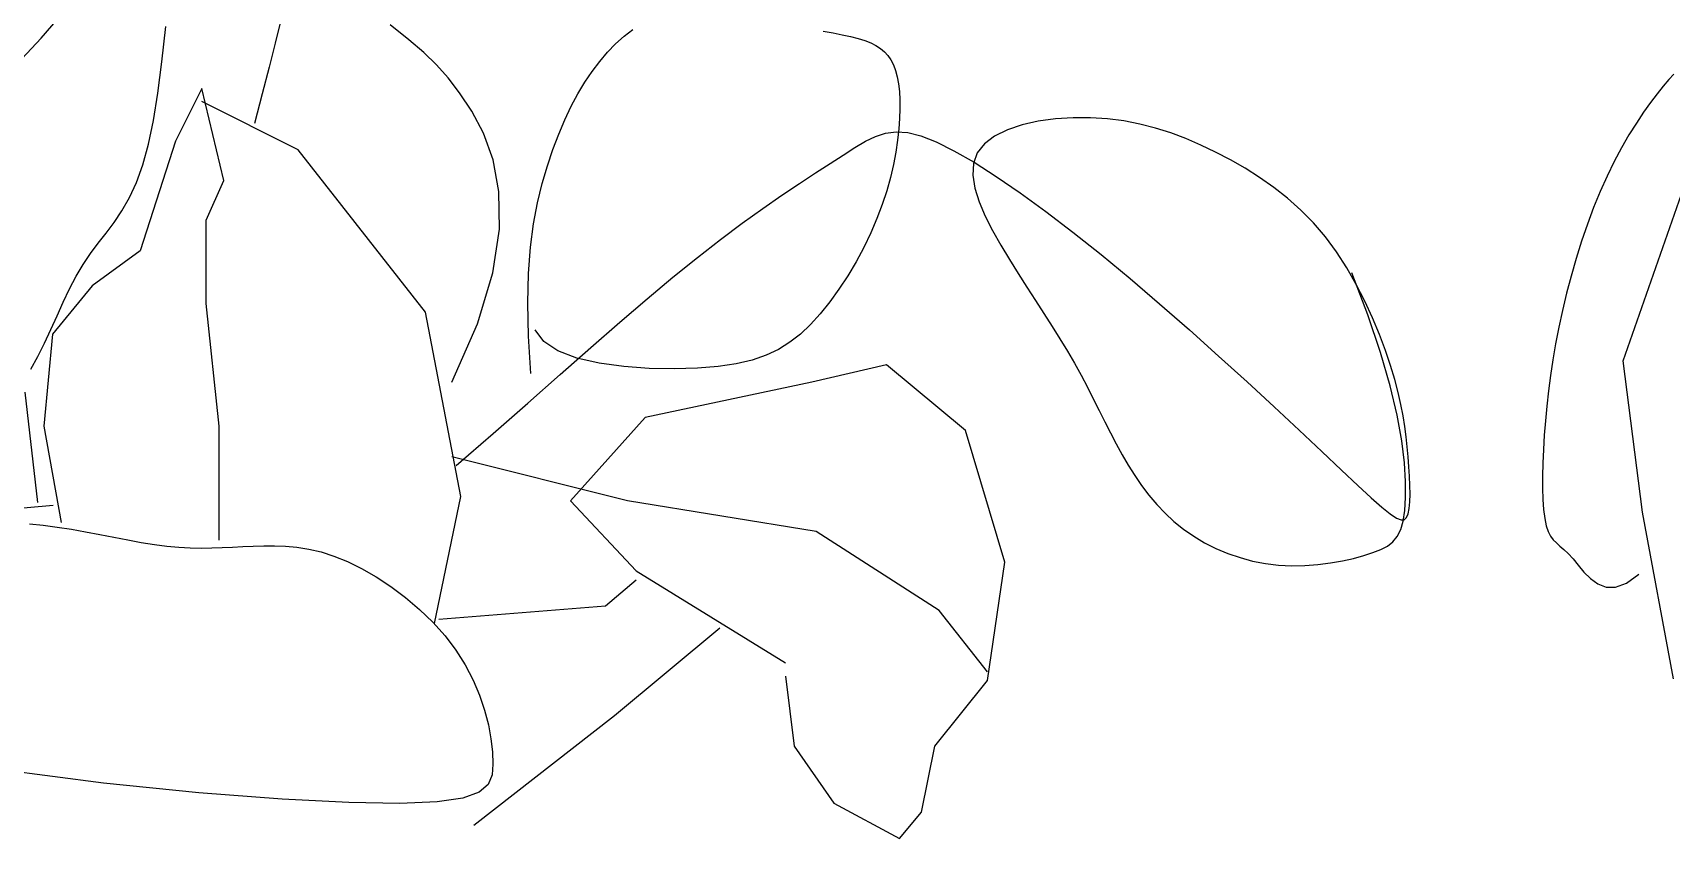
# Model space of a CAD drawing. Header units: metres. Extents: x 10 to 239, y 2 to 253.
# Drawn here: x 90.664 to 93.518, y 94.816 to 96.245 of the extents above; entities that cross this region are included whole.
import ezdxf

# ---------------------------------------------------------------- set-up
doc = ezdxf.new("R2010")
doc.units = ezdxf.units.M
doc.header["$MEASUREMENT"] = 0
doc.layers.add('1', color=7, linetype='Continuous')
doc.layers.add('cot200', color=9, linetype='Continuous')
doc.layers.add('bloques ARBOLES', color=7, linetype='Continuous', true_color=0xb8d897)

# ---------------------------------------------------------------- blocks, each defined once
blk = doc.blocks.new('A$C6F4E7DED')
for p, q in [((1895.74, 1733.28), (1899.52, 1729.32)), ((1899.52, 1729.32), (1903.6, 1724.56)), ((1903.6, 1724.56), (1908.08, 1718.98)), ((1908.08, 1718.98), (1912.93, 1712.58)), ((1912.93, 1712.58), (1918.06, 1705.39)), ((1918.06, 1705.39), (1923.38, 1697.43)), ((1923.38, 1697.43), (1928.82, 1688.74)), ((1928.82, 1688.74), (1934.28, 1679.35)), ((1934.28, 1679.35), (1939.69, 1669.27)), ((1939.69, 1669.27), (1944.95, 1658.54)), ((1944.95, 1658.54), (1950.01, 1647.21)), ((1933.07, 1522.71), (1890.28, 1645.25)), ((1950.01, 1647.21), (1954.82, 1635.36)), ((1954.82, 1635.36), (1959.38, 1623.11)), ((1959.38, 1623.11), (1963.67, 1610.57)), ((1963.67, 1610.57), (1967.67, 1597.86)), ((1967.67, 1597.86), (1971.36, 1585.07)), ((1971.36, 1585.07), (1974.73, 1572.34)), ((1974.73, 1572.34), (1977.75, 1559.75)), ((1977.75, 1559.75), (1980.43, 1547.42)), ((1980.43, 1547.42), (1982.78, 1535.34)), ((1982.78, 1535.34), (1984.81, 1523.53)), ((1918.81, 1411.56), (1933.07, 1522.71)), ((1984.81, 1523.53), (1986.55, 1511.96)), ((1986.55, 1511.96), (1988.02, 1500.64)), ((1988.02, 1500.64), (1989.25, 1489.55)), ((1989.25, 1489.55), (1990.26, 1478.71)), ((1990.26, 1478.71), (1991.07, 1468.08)), ((1991.07, 1468.08), (1991.69, 1457.71)), ((1991.69, 1457.71), (1992.11, 1447.68)), ((1992.11, 1447.68), (1992.33, 1438.11)), ((1992.33, 1438.11), (1992.31, 1429.14)), ((1992.31, 1429.14), (1992.05, 1420.88)), ((1992.05, 1420.88), (1991.53, 1413.45)), ((1895.99, 1289.02), (1918.81, 1411.56)), ((1991.53, 1413.45), (1990.73, 1406.98)), ((1990.73, 1406.98), (1989.64, 1401.59)), ((1988.24, 1397.33), (1986.52, 1394)), ((1989.64, 1401.59), (1988.24, 1397.33)), ((1982.18, 1388.94), (1979.56, 1386.66)), ((1984.5, 1391.3), (1982.18, 1388.94)), ((1986.52, 1394), (1984.5, 1391.3)), ((1973.42, 1381.15), (1969.91, 1377.37)), ((1976.64, 1384.16), (1973.42, 1381.15)), ((1979.56, 1386.66), (1976.64, 1384.16)), ((1969.91, 1377.37), (1966.09, 1372.67)), ((1930.7, 1359.44), (1921.66, 1365.97)), ((1961.87, 1367.57), (1957.13, 1362.74)), ((1966.09, 1372.67), (1961.87, 1367.57)), ((1938.66, 1356.53), (1930.7, 1359.44)), ((1951.76, 1358.84), (1945.64, 1356.55)), ((1957.13, 1362.74), (1951.76, 1358.84)), ((1945.64, 1356.55), (1938.66, 1356.53)), ((730.33, 982.59), (717.47, 997.43)), ((561.04, 981.95), (569.55, 988.72)), ((620.09, 990.34), (622.48, 980.34)), ((351.06, 981.51), (348.33, 980.44)), ((354.14, 982.47), (351.06, 981.51)), ((357.6, 983.38), (354.14, 982.47)), ((361.46, 984.25), (357.6, 983.38)), ((365.69, 985.1), (361.46, 984.25)), ((370.24, 985.94), (365.69, 985.1)), ((461.89, 983.52), (457.84, 986.57)), ((465.78, 980.04), (461.89, 983.52)), ((554.12, 976.03), (561.04, 981.95)), ((674.65, 971.77), (672.88, 987.99)), ((745.98, 965.88), (730.33, 982.59)), ((340.44, 974.62), (339.07, 972.61)), ((342.02, 976.37), (340.44, 974.62)), ((343.84, 977.91), (342.02, 976.37)), ((345.94, 979.25), (343.84, 977.91)), ((348.33, 980.44), (345.94, 979.25)), ((469.52, 976.18), (465.78, 980.04)), ((473.12, 971.94), (469.52, 976.18)), ((548.26, 970.37), (554.12, 976.03)), ((622.48, 980.34), (625.28, 969.27)), ((336.93, 967.74), (336.14, 964.86)), ((337.91, 970.32), (336.93, 967.74)), ((339.07, 972.61), (337.91, 970.32)), ((476.59, 967.34), (473.12, 971.94)), ((479.94, 962.38), (476.59, 967.34)), ((542.94, 964.38), (548.26, 970.37)), ((625.28, 969.27), (628.49, 956.99)), ((676.52, 957.41), (674.65, 971.77)), ((335.13, 958.17), (334.91, 954.34)), ((335.54, 961.67), (335.13, 958.17)), ((336.14, 964.86), (335.54, 961.67)), ((483.15, 957.04), (479.94, 962.38)), ((537.61, 957.47), (542.94, 964.38)), ((646.23, 917.09), (656.33, 959.49)), ((656.33, 959.49), (668.46, 935.26)), ((334.91, 954.34), (334.88, 950.19)), ((486.23, 951.28), (483.15, 957.04)), ((489.18, 945.1), (486.23, 951.28)), ((531.99, 949.09), (537.61, 957.47)), ((611.88, 931.22), (656.33, 953.43)), ((628.49, 956.99), (632.09, 943.33)), ((678.57, 944.79), (676.52, 957.41)), ((217.2, 941.27), (224.38, 943.12)), ((224.38, 943.12), (231.74, 944.55)), ((231.74, 944.55), (239.31, 945.53)), ((239.31, 945.53), (247.13, 946.03)), ((247.13, 946.03), (255.19, 946.02)), ((255.19, 946.02), (263.29, 945.49)), ((263.29, 945.49), (271.2, 944.4)), ((271.2, 944.4), (278.66, 942.74)), ((334.88, 950.19), (335.03, 945.69)), ((335.03, 945.69), (335.39, 940.85)), ((491.99, 938.48), (489.18, 945.1)), ((526.59, 938.92), (531.99, 949.09)), ((680.85, 933.8), (678.57, 944.79)), ((196.36, 933.47), (203.23, 936.42)), ((203.23, 936.42), (210.16, 939.03)), ((210.16, 939.03), (217.2, 941.27)), ((278.66, 942.74), (285.45, 940.49)), ((285.45, 940.49), (291.32, 937.6)), ((291.32, 937.6), (296.03, 934.07)), ((325.21, 937.67), (318.19, 934.92)), ((331.27, 939.18), (325.21, 937.67)), ((336.61, 939.57), (331.27, 939.18)), ((335.39, 940.85), (335.95, 935.69)), ((335.95, 935.69), (336.77, 930.24)), ((341.47, 938.96), (336.61, 939.57)), ((346.1, 937.46), (341.47, 938.96)), ((350.73, 935.21), (346.1, 937.46)), ((494.67, 931.39), (491.99, 938.48)), ((522.17, 926.66), (526.59, 938.92)), ((182.73, 926.66), (189.54, 930.21)), ((189.54, 930.21), (196.36, 933.47)), ((296.03, 934.07), (299.33, 929.87)), ((299.33, 929.87), (301.07, 925)), ((310.03, 930.85), (300.79, 925.51)), ((318.19, 934.92), (310.03, 930.85)), ((336.77, 930.24), (337.85, 924.53)), ((355.61, 932.3), (350.73, 935.21)), ((360.97, 928.86), (355.61, 932.3)), ((367.01, 924.99), (360.97, 928.86)), ((497.2, 923.82), (494.67, 931.39)), ((553.28, 856.52), (611.88, 931.22)), ((668.46, 935.26), (684.62, 884.78)), ((683.44, 924.31), (680.85, 933.8)), ((169.29, 918.57), (175.96, 922.79)), ((175.96, 922.79), (182.73, 926.66)), ((300.79, 925.51), (290.58, 919)), ((301.07, 925), (301.37, 919.55)), ((337.85, 924.53), (339.24, 918.58)), ((373.76, 920.65), (367.01, 924.99)), ((381.2, 915.79), (373.76, 920.65)), ((499.58, 915.71), (497.2, 923.82)), ((519.49, 912.04), (522.17, 926.66)), ((686.38, 916.2), (683.44, 924.31)), ((156.42, 908.97), (162.76, 913.97)), ((162.76, 913.97), (169.29, 918.57)), ((290.58, 919), (279.5, 911.41)), ((300.45, 913.62), (298.49, 907.33)), ((301.37, 919.55), (300.45, 913.62)), ((339.24, 918.58), (340.95, 912.42)), ((389.32, 910.36), (381.2, 915.79)), ((501.72, 906.9), (499.58, 915.71)), ((654.31, 898.92), (646.23, 917.09)), ((689.62, 909.24), (686.38, 916.2)), ((150.32, 903.52), (156.42, 908.97)), ((279.5, 911.41), (267.69, 902.82)), ((298.49, 907.33), (295.72, 900.78)), ((340.95, 912.42), (343.02, 906.08)), ((343.02, 906.08), (345.47, 899.59)), ((398.09, 904.29), (389.32, 910.36)), ((503.55, 897.19), (501.72, 906.9)), ((519.3, 894.77), (519.49, 912.04)), ((693.07, 903.21), (689.62, 909.24)), ((144.51, 897.6), (150.32, 903.52)), ((267.69, 902.82), (255.25, 893.33)), ((295.72, 900.78), (292.32, 894.1)), ((345.47, 899.59), (348.32, 892.98)), ((407.5, 897.54), (398.09, 904.29)), ((654.31, 860.55), (654.31, 898.92)), ((696.67, 897.86), (693.07, 903.21)), ((700.34, 892.95), (696.67, 897.86)), ((133.9, 884.24), (139.02, 891.18)), ((139.02, 891.18), (144.51, 897.6)), ((255.25, 893.33), (242.3, 883.02)), ((292.32, 894.1), (288.52, 887.38)), ((348.32, 892.98), (351.54, 886.33)), ((417.53, 890.04), (407.5, 897.54)), ((504.97, 886.38), (503.55, 897.19)), ((522.34, 874.56), (519.3, 894.77)), ((703.99, 888.25), (700.34, 892.95)), ((129.17, 876.91), (133.9, 884.24)), ((242.3, 883.02), (228.94, 872)), ((288.52, 887.38), (284.51, 880.74)), ((351.54, 886.33), (355.08, 879.74)), ((428.16, 881.75), (417.53, 890.04)), ((505.89, 874.28), (504.97, 886.38)), ((684.62, 884.78), (706.85, 868.63)), ((707.56, 883.52), (703.99, 888.25)), ((710.97, 878.53), (707.56, 883.52)), ((124.83, 869.3), (129.17, 876.91)), ((284.51, 880.74), (280.48, 874.28)), ((355.08, 879.74), (358.9, 873.3)), ((439.38, 872.62), (428.16, 881.75)), ((714.15, 873.08), (710.97, 878.53)), ((119.43, 855.32), (126.89, 874.69)), ((120.87, 861.56), (124.83, 869.3)), ((228.94, 872), (215.33, 860.37)), ((276.47, 867.98), (272.51, 861.84)), ((280.48, 874.28), (276.47, 867.98)), ((358.9, 873.3), (362.96, 867.09)), ((451.25, 862.65), (439.38, 872.62)), ((506.22, 860.69), (505.89, 874.28)), ((529.37, 851.14), (522.34, 874.56)), ((706.85, 868.63), (725.04, 846.42)), ((717.17, 867.25), (714.15, 873.08)), ((117.32, 853.83), (120.87, 861.56)), ((215.33, 860.37), (201.66, 848.38)), ((272.51, 861.84), (268.64, 855.84)), ((362.96, 867.09), (367.21, 861.21)), ((367.21, 861.21), (371.61, 855.75)), ((463.82, 851.85), (451.25, 862.65)), ((505.88, 845.41), (506.22, 860.69)), ((648.25, 804.02), (654.31, 860.55)), ((720.07, 861.14), (717.17, 867.25)), ((722.92, 854.86), (720.07, 861.14)), ((113.58, 838.01), (119.43, 855.32)), ((114.15, 846.22), (117.32, 853.83)), ((268.64, 855.84), (264.88, 849.97)), ((371.61, 855.75), (376.12, 850.8)), ((537.11, 771.72), (553.28, 856.52)), ((725.78, 848.52), (722.92, 854.86)), ((111.4, 838.89), (114.15, 846.22)), ((201.66, 848.38), (188.17, 836.29)), ((264.88, 849.97), (261.26, 844.21)), ((376.12, 850.8), (380.73, 846.42)), ((380.73, 846.42), (385.55, 842.63)), ((477.14, 840.24), (463.82, 851.85)), ((498.92, 842.98), (502.76, 848.44)), ((504.78, 828.25), (505.88, 845.41)), ((541.15, 824.21), (529.37, 851.14)), ((725.04, 846.42), (729.08, 804.02)), ((728.72, 842.25), (725.78, 848.52)), ((109.04, 831.95), (111.4, 838.89)), ((109.16, 822.65), (113.58, 838.01)), ((257.8, 838.55), (254.54, 832.96)), ((261.26, 844.21), (257.8, 838.55)), ((385.55, 842.63), (390.77, 839.39)), ((390.77, 839.39), (396.52, 836.68)), ((491.27, 827.82), (477.14, 840.24)), ((483.64, 835.35), (492.36, 838.65)), ((492.36, 838.65), (498.92, 842.98)), ((731.8, 836.15), (728.72, 842.25)), ((107.09, 825.52), (109.04, 831.95)), ((188.17, 836.29), (175.1, 824.38)), ((254.54, 832.96), (251.49, 827.44)), ((304.72, 802), (341.1, 832.29)), ((341.1, 832.29), (375.45, 824.21)), ((396.52, 836.68), (402.97, 834.49)), ((402.97, 834.49), (410.29, 832.79)), ((410.29, 832.79), (418.63, 831.56)), ((418.63, 831.56), (428.16, 830.77)), ((428.16, 830.77), (438.9, 830.44)), ((438.9, 830.44), (450.4, 830.62)), ((450.4, 830.62), (462.08, 831.44)), ((462.08, 831.44), (473.35, 832.98)), ((473.35, 832.98), (483.64, 835.35)), ((735.08, 830.34), (731.8, 836.15)), ((105.51, 819.56), (107.09, 825.52)), ((105.99, 809.13), (109.16, 822.65)), ((175.1, 824.38), (162.67, 812.91)), ((251.49, 827.44), (248.61, 821.99)), ((375.45, 824.21), (452.24, 808.06)), ((506.28, 814.61), (491.27, 827.82)), ((104.24, 814), (105.51, 819.56)), ((245.87, 816.61), (243.21, 811.3)), ((248.61, 821.99), (245.87, 816.61)), ((737.77, 819.7), (731.97, 768.92)), ((102.45, 803.82), (103.24, 808.78)), ((103.24, 808.78), (104.24, 814)), ((103.89, 797.34), (105.99, 809.13)), ((162.67, 812.91), (151.13, 802.15)), ((243.21, 811.3), (240.61, 806.07)), ((452.24, 808.06), (486.59, 769.7)), ((522.21, 800.61), (506.28, 814.61)), ((101.85, 799.07), (102.45, 803.82)), ((151.13, 802.15), (140.7, 792.37)), ((238.01, 800.93), (235.37, 795.87)), ((240.61, 806.07), (238.01, 800.93)), ((286.53, 741.43), (304.72, 802)), ((539.13, 785.85), (522.21, 800.61)), ((648.25, 751.53), (648.25, 804.02)), ((729.08, 804.02), (721, 759.61)), ((100.96, 789.89), (101.36, 794.44)), ((101.36, 794.44), (101.85, 799.07)), ((102.67, 787.17), (103.89, 797.34)), ((140.7, 792.37), (131.61, 783.83)), ((235.37, 795.87), (232.65, 790.9)), ((100.31, 780.94), (100.6, 785.36)), ((100.6, 785.36), (100.96, 789.89)), ((102.15, 778.5), (102.67, 787.17)), ((229.8, 786.03), (226.81, 781.28)), ((232.65, 790.9), (229.8, 786.03)), ((460.32, 769.7), (541.15, 789.89)), ((100.11, 776.71), (100.31, 780.94)), ((102.14, 771.21), (102.15, 778.5)), ((131.61, 783.83), (124.04, 776.75)), ((226.81, 781.28), (223.64, 776.67)), ((100.04, 772.77), (100.11, 776.71)), ((100.12, 769.23), (100.04, 772.77)), ((102.5, 765.2), (102.14, 771.21)), ((117.88, 771.09), (112.98, 766.77)), ((124.04, 776.75), (117.88, 771.09)), ((220.27, 772.22), (216.68, 767.97)), ((223.64, 776.67), (220.27, 772.22)), ((373.43, 755.57), (460.32, 769.7)), ((486.59, 769.7), (456.28, 737.4)), ((549.23, 713.17), (537.11, 771.72)), ((100.39, 766.18), (100.12, 769.23)), ((100.89, 763.73), (100.39, 766.18)), ((101.64, 761.96), (100.89, 763.73)), ((102.69, 760.98), (101.64, 761.96)), ((103.23, 760.31), (102.5, 765.2)), ((109.17, 763.69), (106.29, 761.75)), ((112.98, 766.77), (109.17, 763.69)), ((212.85, 763.93), (208.75, 760.12)), ((216.68, 767.97), (212.85, 763.93)), ((724.71, 767.47), (824.89, 758.77)), ((104.19, 760.88), (102.69, 760.98)), ((104.35, 756.39), (103.23, 760.31)), ((106.29, 761.75), (104.19, 760.88)), ((105.91, 753.27), (104.35, 756.39)), ((204.36, 756.58), (199.66, 753.32)), ((208.75, 760.12), (204.36, 756.58)), ((316.85, 719.23), (373.43, 755.57)), ((709.8, 755.38), (703.26, 754.14)), ((716.36, 756.55), (709.8, 755.38)), ((722.88, 757.59), (716.36, 756.55)), ((729.33, 758.46), (722.88, 757.59)), ((735.71, 759.14), (729.33, 758.46)), ((107.93, 750.82), (105.91, 753.27)), ((110.45, 748.86), (107.93, 750.82)), ((113.51, 747.24), (110.45, 748.86)), ((117.13, 745.81), (113.51, 747.24)), ((189.44, 747.72), (183.98, 745.43)), ((194.67, 750.36), (189.44, 747.72)), ((199.66, 753.32), (194.67, 750.36)), ((607.09, 747.47), (601.41, 746.14)), ((612.55, 748.35), (607.09, 747.47)), ((617.8, 748.83), (612.55, 748.35)), ((622.88, 749.01), (617.8, 748.83)), ((627.82, 748.98), (622.88, 749.01)), ((632.66, 748.81), (627.82, 748.98)), ((637.41, 748.57), (632.66, 748.81)), ((642.13, 748.33), (637.41, 748.57)), ((646.87, 748.11), (642.13, 748.33)), ((651.67, 747.96), (646.87, 748.11)), ((656.57, 747.91), (651.67, 747.96)), ((661.62, 748.01), (656.57, 747.91)), ((666.88, 748.29), (661.62, 748.01)), ((672.38, 748.81), (666.88, 748.29)), ((678.16, 749.57), (672.38, 748.81)), ((684.18, 750.54), (678.16, 749.57)), ((690.4, 751.66), (684.18, 750.54)), ((696.78, 752.88), (690.4, 751.66)), ((703.26, 754.14), (696.78, 752.88)), ((121.33, 744.45), (117.13, 745.81)), ((126.05, 743.16), (121.33, 744.45)), ((131.2, 742.02), (126.05, 743.16)), ((136.7, 741.06), (131.2, 742.02)), ((142.48, 740.33), (136.7, 741.06)), ((148.43, 739.89), (142.48, 740.33)), ((154.49, 739.8), (148.43, 739.89)), ((160.57, 740.09), (154.49, 739.8)), ((166.6, 740.81), (160.57, 740.09)), ((172.53, 741.95), (166.6, 740.81)), ((178.33, 743.5), (172.53, 741.95)), ((183.98, 745.43), (178.33, 743.5)), ((294.62, 686.92), (286.53, 741.43)), ((589.24, 741.72), (582.72, 738.5)), ((595.47, 744.24), (589.24, 741.72)), ((601.41, 746.14), (595.47, 744.24)), ((456.28, 737.4), (387.57, 695)), ((470.42, 721.24), (456.28, 733.36)), ((576.02, 734.62), (569.26, 730.15)), ((582.72, 738.5), (576.02, 734.62)), ((562.57, 725.14), (556.11, 719.64)), ((569.26, 730.15), (562.57, 725.14)), ((294.62, 690.96), (316.85, 719.23)), ((547.21, 715.19), (470.42, 721.24)), ((556.11, 719.64), (549.98, 713.73)), ((466.38, 670.77), (417.88, 711.15)), ((549.98, 713.73), (544.34, 707.47)), ((544.34, 707.47), (539.31, 700.9)), ((534.99, 694.1), (531.38, 687.16)), ((539.31, 700.9), (534.99, 694.1)), ((318.87, 656.64), (294.62, 686.92)), ((387.57, 688.94), (383.53, 656.64)), ((531.38, 687.16), (528.44, 680.19)), ((528.44, 680.19), (526.11, 673.29)), ((526.11, 673.29), (524.38, 666.57)), ((531.05, 620.29), (466.38, 670.77)), ((524.38, 666.57), (523.19, 660.12)), ((324.93, 626.35), (318.87, 656.64)), ((383.53, 656.64), (365.34, 630.39)), ((523.19, 660.12), (522.5, 654.04)), ((522.5, 654.04), (522.28, 648.45)), ((522.28, 648.45), (522.66, 643.45)), ((522.66, 643.45), (524.44, 639.11)), ((701.64, 639.69), (748.52, 645.83)), ((524.44, 639.11), (528.6, 635.54)), ((528.6, 635.54), (536.12, 632.83)), ((619.32, 632.32), (657.69, 635.25)), ((657.69, 635.25), (701.64, 639.69)), ((335.03, 614.24), (324.93, 626.35)), ((365.34, 630.39), (335.03, 614.24)), ((536.12, 632.83), (547.97, 631.06)), ((547.97, 631.06), (565.14, 630.33)), ((565.14, 630.33), (588.59, 630.72)), ((588.59, 630.72), (619.32, 632.32))]:
    blk.add_line(p, q)
blk = doc.blocks.new('asddsd')
at = {"layer": 'bloques ARBOLES'}
for p, xscale, yscale, zscale in [((75.052, 8.7124, 1.2423), -0.00378276582045174, 0.00378276582045174, 0.00378276582045174), ((79.6269, 8.2581, 0.7784), -0.002370408896531757, 0.002370408896531757, 0.002370408896531757)]:
    blk.add_blockref('A$C6F4E7DED', p, dxfattribs=dict(at, xscale=xscale, yscale=yscale, zscale=zscale))

msp = doc.modelspace()

# ---------------------------------------------------------------- linework, layer by layer
at = {"layer": 'cot200'}
for points, knots in [([(105.215, 94.15308), (103.35097, 95.09118), (101.57786, 96.23546), (99.89572, 97.58602), (97.25145, 99.70905), (94.83198, 102.34183), (92.63749, 105.48477), (90.99309, 107.83988), (89.47502, 110.48144), (88.08409, 113.4714)], [0.35931703, 0.35931703, 0.35931703, 0.35931703, 0.44907386, 0.44907386, 0.44907386, 0.59016871, 0.59016871, 0.59016871, 0.69589545, 0.69589545, 0.69589545, 0.69589545]), ([(83.57738, 109.55945), (85.43068, 104.5297), (87.62816, 99.61053), (89.90867, 95.3384), (92.3573, 90.75133), (94.90166, 86.91023), (97.54056, 83.80593)], [0.53209812, 0.53209812, 0.53209812, 0.53209812, 0.8873596, 0.8873596, 0.8873596, 1.26881168, 1.26881168, 1.26881168, 1.26881168])]:
    msp.add_open_spline(points, degree=3, knots=knots, dxfattribs=at)

# ---------------------------------------------------------------- block references
at = {"layer": '1', "lineweight": 0}
msp.add_blockref('asddsd', (18.38943, 83.80593), dxfattribs=at)

doc.saveas('drawing.dxf')
